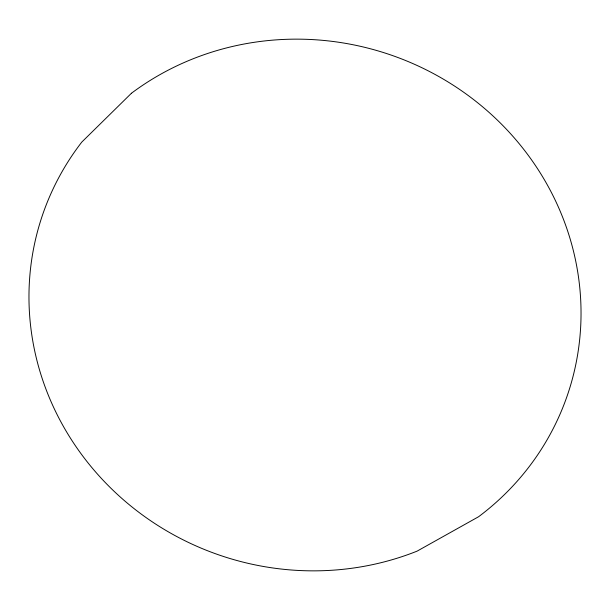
<?xml version="1.0" encoding="UTF-8"?>
<svg xmlns="http://www.w3.org/2000/svg" width="610" height="610" viewBox="0 0 610 610"><rect width="100%" height="100%" fill="white"/><g stroke="black" fill="none" stroke-linecap="round" stroke-linejoin="round"><path stroke-width="0.91" d="M131.432 93.254L81.793 142.077A277.481 264.344 19.6 0 0 90.364 465.758A277.481 264.344 19.6 0 0 417.103 551.135L478.568 516.746A277.481 264.344 19.6 0 0 519.636 144.242A277.481 264.344 19.6 0 0 131.432 93.254"/></g></svg>
